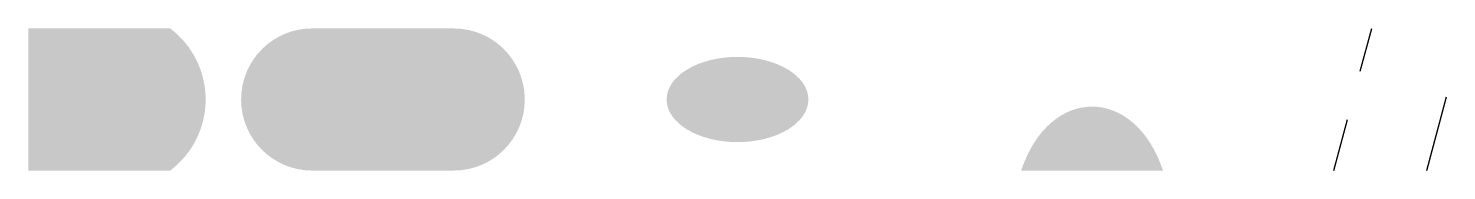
# Model space of a CAD drawing. Header units: millimetres. Extents: x 0 to 100, y 0 to 10.
import ezdxf

# ---------------------------------------------------------------- set-up
doc = ezdxf.new("R2010")
doc.units = ezdxf.units.MM

msp = doc.modelspace()

# ---------------------------------------------------------------- hatches: boundary and pattern name
msp.add_hatch(color=1).paths.add_polyline_path([(0, 0), (10, 0, 0.5), (10, 10), (0, 10)])
h = msp.add_hatch(color=2)
edge = h.paths.add_edge_path()
edge.add_line((20, 0), (30, 0))
edge.add_arc((30, 5), 5, 270, 90)
edge.add_line((30, 10), (20, 10))
edge.add_arc((20, 5), 5, 90, 270)
h = msp.add_hatch()
h.set_pattern_fill('ANSI31', scale=2, angle=30)
h.paths.add_polyline_path([(90, 0), (100, 0), (100, 10), (90, 10)])
h.paths.add_polyline_path([(93, 3), (97, 3), (97, 7), (93, 7)])
h = msp.add_hatch(color=3)
edge = h.paths.add_edge_path()
edge.add_ellipse((50, 5), major_axis=(5, 0), ratio=0.6, start_angle=0, end_angle=360)
h = msp.add_hatch(color=4)
edge = h.paths.add_edge_path()
edge.add_spline(control_points=[(70, 0), (72, 6), (78, 6), (80, 0)], knot_values=[0, 0, 0, 0, 1, 1, 1, 1], degree=3, periodic=0)
edge.add_line((80, 0), (70, 0))

doc.saveas('drawing.dxf')
